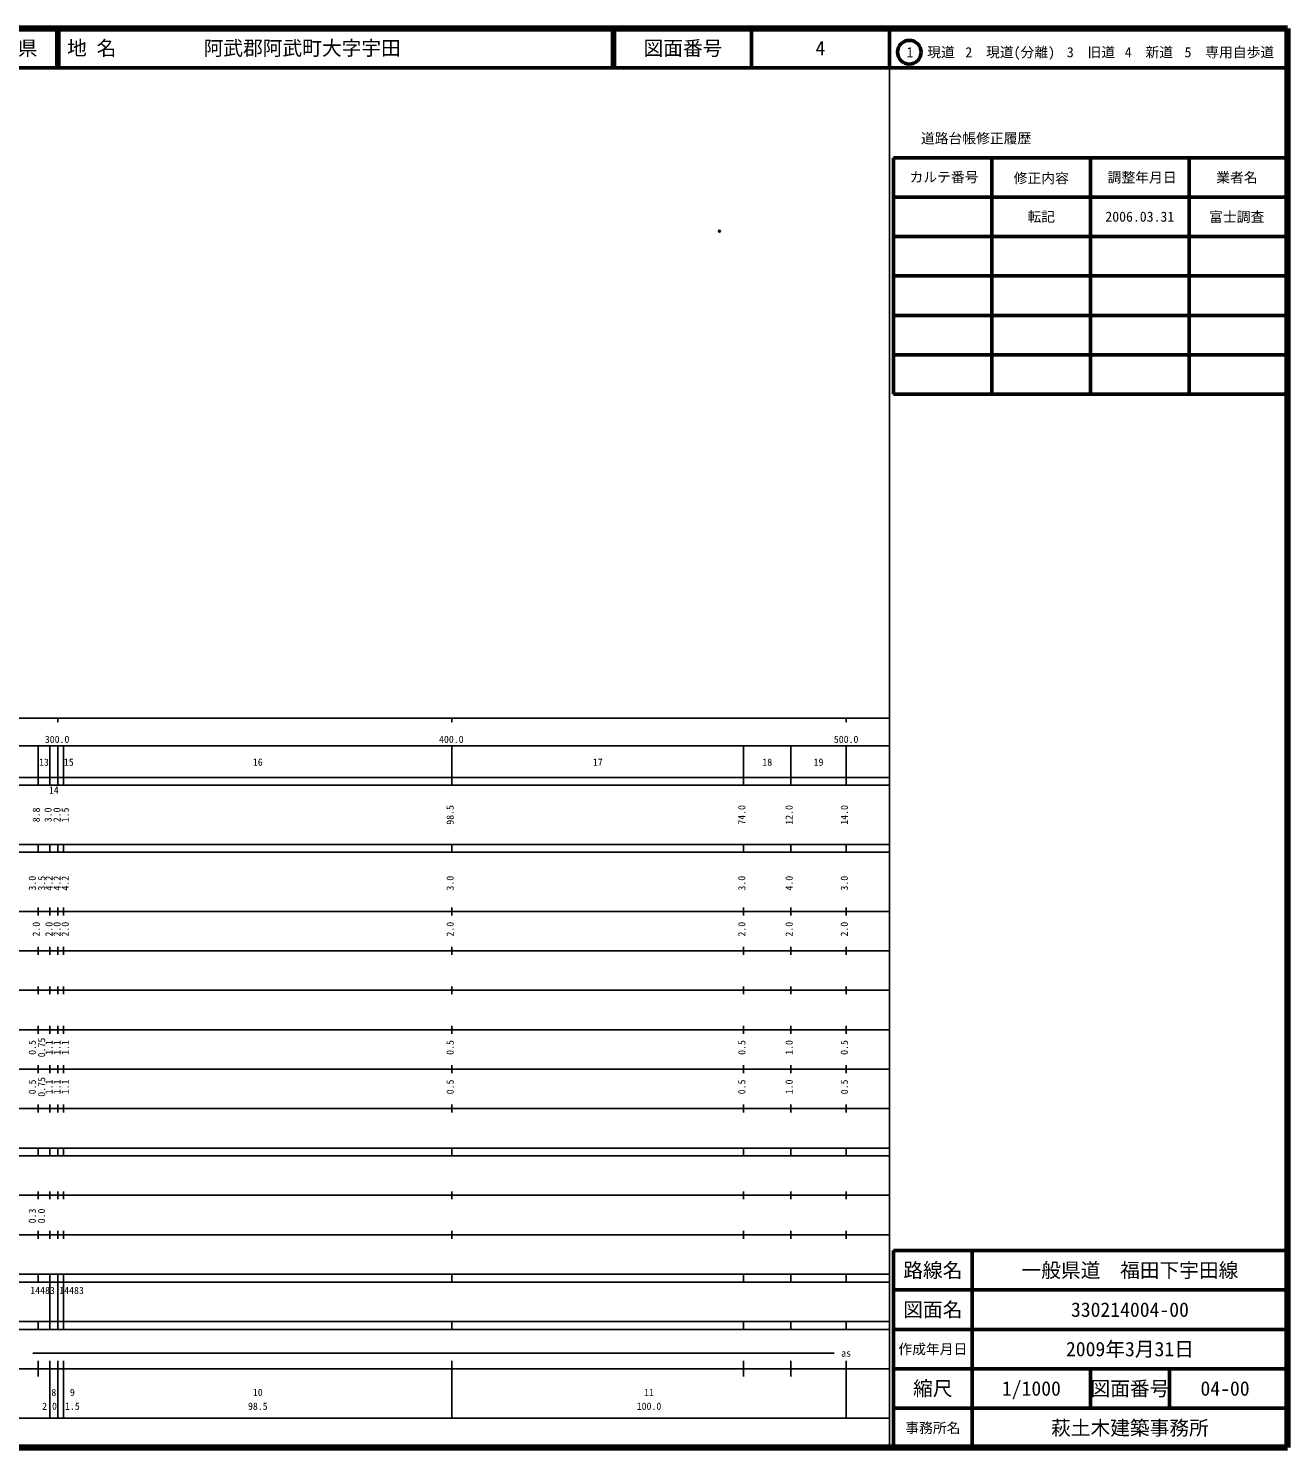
# Model space of a CAD drawing. Units: millimetres on the paper. Extents: x 40 to 680, y 20 to 380.
# Drawn here: x 360.6 to 680, y 20 to 380 of the extents above; entities that cross this region are included whole.
import ezdxf
from ezdxf.enums import TextEntityAlignment as Align

# ---------------------------------------------------------------- set-up
doc = ezdxf.new("R2010")
doc.units = ezdxf.units.MM
doc.header["$PDMODE"] = 32
doc.header["$PDSIZE"] = 0.5
doc.layers.add('M-OTRS', color=6, linetype='Continuous')
doc.layers.add('M-TTL-TXT', color=7, linetype='Continuous')
for name, color, linetype, lineweight in [('M-TTL', 2, 'Continuous', 140), ('M-TTL-BAND', 7, 'Continuous', 25), ('M-TTL-FRAM', 2, 'Continuous', 50), ('M-TTL-LINE', 7, 'Continuous', 50)]:
    doc.layers.add(name, color=color, linetype=linetype, lineweight=lineweight)
doc.styles.add('ＭＳ ゴシック', font='')
doc.styles.get('ＭＳ ゴシック').set_extended_font_data('MS Gothic')

msp = doc.modelspace()

# ---------------------------------------------------------------- linework, layer by layer
at = {"layer": 'M-OTRS'}
msp.add_point((535.863, 328.568), dxfattribs=at)
at = {"layer": 'M-TTL'}
for p, q in [((680, 380), (40, 380)), ((680, 20), (680, 380)), ((40, 20), (680, 20))]:
    msp.add_line(p, q, dxfattribs=at)
at = {"layer": 'M-TTL-BAND'}
for p, q in [((579, 20), (579, 370)), ((40, 205), (579, 205)), ((368, 205), (368, 204)), ((468, 205), (468, 204)), ((568, 205), (568, 204)), ((68, 198), (579, 198)), ((363, 188), (363, 198)), ((366, 188), (366, 198)), ((368, 188), (368, 198)), ((369.5, 188), (369.5, 198)), ((468, 188), (468, 198)), ((542, 188), (542, 198)), ((554, 188), (554, 198)), ((568, 188), (568, 198)), ((40, 190), (579, 190)), ((40, 188), (579, 188)), ((40, 173), (579, 173)), ((363, 171), (363, 173)), ((366, 171), (366, 173)), ((368, 171), (368, 173)), ((369.5, 171), (369.5, 173)), ((468, 171), (468, 173)), ((542, 171), (542, 173)), ((554, 171), (554, 173)), ((568, 171), (568, 173)), ((40, 171), (579, 171)), ((40, 156), (579, 156)), ((363, 155), (363, 157)), ((366, 155), (366, 157)), ((368, 155), (368, 157)), ((369.5, 155), (369.5, 157)), ((468, 155), (468, 157)), ((542, 155), (542, 157)), ((554, 155), (554, 157)), ((568, 155), (568, 157)), ((46, 146), (579, 146)), ((363, 145), (363, 147)), ((366, 145), (366, 147)), ((368, 145), (368, 147)), ((369.5, 145), (369.5, 147)), ((468, 145), (468, 147)), ((542, 145), (542, 147)), ((554, 145), (554, 147)), ((568, 145), (568, 147)), ((363, 135), (363, 137)), ((366, 135), (366, 137)), ((368, 135), (368, 137)), ((369.5, 135), (369.5, 137)), ((468, 135), (468, 137)), ((542, 135), (542, 137)), ((554, 135), (554, 137)), ((568, 135), (568, 137)), ((52, 136), (579, 136)), ((46, 126), (579, 126)), ((363, 125), (363, 127)), ((366, 125), (366, 127)), ((368, 125), (368, 127)), ((369.5, 125), (369.5, 127)), ((468, 125), (468, 127)), ((542, 125), (542, 127)), ((554, 125), (554, 127)), ((568, 125), (568, 127)), ((52, 116), (579, 116)), ((363, 115), (363, 117)), ((366, 115), (366, 117)), ((368, 115), (368, 117)), ((369.5, 115), (369.5, 117)), ((468, 115), (468, 117)), ((542, 115), (542, 117)), ((554, 115), (554, 117)), ((568, 115), (568, 117)), ((46, 106), (579, 106)), ((363, 105), (363, 107)), ((366, 105), (366, 107)), ((368, 105), (368, 107)), ((369.5, 105), (369.5, 107)), ((468, 105), (468, 107)), ((542, 105), (542, 107)), ((554, 105), (554, 107)), ((568, 105), (568, 107)), ((40, 96), (579, 96)), ((40, 94), (579, 94)), ((363, 94), (363, 96)), ((366, 94), (366, 96)), ((368, 94), (368, 96)), ((369.5, 94), (369.5, 96)), ((468, 94), (468, 96)), ((542, 94), (542, 96)), ((554, 94), (554, 96)), ((568, 94), (568, 96)), ((49, 84), (579, 84)), ((363, 83), (363, 85)), ((366, 83), (366, 85)), ((368, 83), (368, 85)), ((369.5, 83), (369.5, 85)), ((468, 83), (468, 85)), ((542, 83), (542, 85)), ((554, 83), (554, 85)), ((568, 83), (568, 85)), ((40, 74), (579, 74)), ((363, 73), (363, 75)), ((366, 73), (366, 75)), ((368, 73), (368, 75)), ((369.5, 73), (369.5, 75)), ((468, 73), (468, 75)), ((542, 73), (542, 75)), ((554, 73), (554, 75)), ((568, 73), (568, 75)), ((40, 64), (579, 64)), ((40, 62), (579, 62)), ((363, 62), (363, 64)), ((366, 62), (366, 64)), ((366, 52), (366, 62)), ((368, 62), (368, 64)), ((368, 52), (368, 62)), ((368, 52), (368, 62)), ((369.5, 62), (369.5, 64)), ((369.5, 52), (369.5, 62)), ((468, 62), (468, 64)), ((542, 62), (542, 64)), ((554, 62), (554, 64)), ((568, 62), (568, 64)), ((40, 52), (579, 52)), ((363, 50), (363, 52)), ((366, 50), (366, 52)), ((368, 50), (368, 52)), ((369.5, 50), (369.5, 52)), ((468, 50), (468, 52)), ((542, 50), (542, 52)), ((554, 50), (554, 52)), ((568, 50), (568, 52)), ((40, 50), (579, 50)), ((361.7, 44), (565, 44)), ((40, 40), (579, 40)), ((363, 38), (363, 42)), ((366, 27.5), (366, 42)), ((368, 27.5), (368, 42)), ((369.5, 27.5), (369.5, 42)), ((468, 27.5), (468, 42)), ((542, 38), (542, 42)), ((554, 38), (554, 42)), ((568, 27.5), (568, 42)), ((68, 27.5), (579, 27.5))]:
    msp.add_line(p, q, dxfattribs=at)
at = {"layer": 'M-TTL-FRAM'}
for p, q in [((580, 347.197), (580, 287.197)), ((580, 347.197), (680, 347.197)), ((580, 287.197), (680, 287.197)), ((680, 70), (580, 70)), ((580, 70), (580, 20))]:
    msp.add_line(p, q, dxfattribs=at)
at = {"layer": 'M-TTL-LINE'}
for p, q in [((367.75, 380), (367.75, 370)), ((368.25, 380), (368.25, 370)), ((508.747, 380), (508.747, 370)), ((509.247, 380), (509.247, 370)), ((543.997, 380), (543.997, 370)), ((579, 380), (579, 370)), ((40, 370), (680, 370)), ((605, 347.197), (605, 287.197)), ((630, 347.197), (630, 287.197)), ((655, 347.197), (655, 287.197)), ((580, 337.197), (680, 337.197)), ((580, 327.197), (680, 327.197)), ((580, 317.197), (680, 317.197)), ((580, 307.197), (680, 307.197)), ((580, 297.197), (680, 297.197)), ((600, 70), (600, 20)), ((680, 60), (580, 60)), ((680, 50), (580, 50)), ((680, 40), (580, 40)), ((630, 40), (630, 30)), ((650, 40), (650, 30)), ((680, 30), (580, 30))]:
    msp.add_line(p, q, dxfattribs=at)
msp.add_circle((584.031, 373.958), 3, dxfattribs=at)

# ---------------------------------------------------------------- texts
at = {"layer": 'M-TTL-BAND', "style": 'ＭＳ ゴシック'}
for s, p in [('300.0', (367.844, 198.195)), ('400.0', (467.844, 198.195)), ('500.0', (568, 198.195)), ('13', (364.5, 192.405)), ('15', (370.807, 192.405)), ('16', (418.75, 192.405)), ('17', (505, 192.405)), ('18', (548, 192.405)), ('19', (561, 192.405)), ('14', (367, 185.32)), ('as', (568, 42.5)), ('8', (367, 32.523)), ('9', (371.721, 32.523)), ('10', (418.75, 32.523)), ('11', (518, 32.523)), ('2.0', (365.924, 29.033)), ('1.5', (371.721, 29.033)), ('98.5', (418.75, 29.033)), ('100.0', (518, 29.033))]:
    msp.add_text(s, height=1.833, dxfattribs=at).set_placement(p, align=Align.BOTTOM_CENTER)
for s, p in [('8.8', (364, 180.5)), ('3.0', (367, 180.5)), ('2.0', (369.269, 180.5)), ('1.5', (371.357, 180.5)), ('98.5', (469, 180.5)), ('74.0', (543, 180.5)), ('12.0', (555, 180.5)), ('14.0', (569, 180.5)), ('3.0', (363, 163.174)), ('3.5', (365.37, 163.174)), ('4.2', (367.229, 163.174)), ('4.2', (369.269, 163.174)), ('4.2', (371.357, 163.174)), ('3.0', (469, 163.174)), ('3.0', (543, 163.174)), ('4.0', (555, 163.174)), ('3.0', (569, 163.174)), ('2.0', (364, 151.5)), ('2.0', (367.229, 151.5)), ('2.0', (369.269, 151.5)), ('2.0', (371.357, 151.5)), ('2.0', (469, 151.5)), ('2.0', (543, 151.5)), ('2.0', (555, 151.5)), ('2.0', (569, 151.5)), ('0.5', (363, 121.5)), ('0.75', (365.37, 121.5)), ('1.1', (367.229, 121.5)), ('1.1', (369.269, 121.5)), ('1.1', (371.357, 121.5)), ('0.5', (469, 121.5)), ('0.5', (543, 121.5)), ('1.0', (555, 121.5)), ('0.5', (569, 121.5)), ('0.5', (363, 111.5)), ('0.75', (365.37, 111.5)), ('1.1', (367.229, 111.5)), ('1.1', (369.269, 111.5)), ('1.1', (371.357, 111.5)), ('0.5', (469, 111.5)), ('0.5', (543, 111.5)), ('1.0', (555, 111.5)), ('0.5', (569, 111.5)), ('0.3', (363, 78.764)), ('0.0', (365.323, 78.764))]:
    msp.add_text(s, height=1.833, rotation=90, dxfattribs=at).set_placement(p, align=Align.BOTTOM_CENTER)
for p in [(361.038, 58.405), (368.396, 58.405)]:
    msp.add_text('14483', height=1.833, dxfattribs=at).set_placement(p, align=Align.BOTTOM_LEFT)
at = {"layer": 'M-TTL-TXT', "style": 'ＭＳ ゴシック'}
for s, height, p in [('山\u3000口\u3000県', 3.666, (350.375, 375)), ('図面番号', 3.666, (526.622, 375)), ('4', 3.666, (561.497, 375)), ('1\u3000現道', 2.566, (589.448, 373.958)), ('2\u3000現道(分離)', 2.566, (609.619, 373.958)), ('3\u3000旧道', 2.566, (630.121, 373.958)), ('4\u3000新道', 2.566, (644.824, 373.958)), ('5\u3000専用自歩道', 2.566, (665.228, 373.958)), ('道路台帳修正履歴', 2.566, (600.968, 352.113)), ('カルテ番号', 2.566, (592.839, 342.277)), ('修正内容', 2.566, (617.509, 342.023)), ('調整年月日', 2.566, (643.089, 342.197)), ('業者名', 2.566, (667.134, 342.197)), ('転記', 2.566, (617.5, 332.245)), ('2006.03.31', 2.566, (642.5, 332.245)), ('富士調査', 2.566, (667.077, 332.189)), ('路線名', 3.666, (590, 65)), ('路線名', 3.666, (590, 65)), ('一般県道\u3000福田下宇田線', 3.666, (640, 65)), ('図面名', 3.666, (590, 55)), ('図面名', 3.666, (590, 55)), ('330214004-00', 3.666, (640, 55)), ('2009年3月31日', 3.666, (640, 45)), ('作成年月日', 2.566, (590, 45)), ('作成年月日', 2.566, (590, 45)), ('縮尺', 3.666, (590, 35)), ('縮尺', 3.666, (590, 35)), ('1/1000', 3.666, (615, 35)), ('図面番号', 3.666, (640, 35)), ('図面番号', 3.666, (640, 35)), ('04-00', 3.666, (664.125, 35)), ('事務所名', 2.566, (590, 25)), ('事務所名', 2.566, (590, 25)), ('萩土木建築事務所', 3.666, (640, 25))]:
    msp.add_text(s, height=height, dxfattribs=at).set_placement(p, align=Align.MIDDLE_CENTER)
for s, p in [('地 名', (370.38, 375)), ('阿武郡阿武町大字宇田', (405.024, 375))]:
    msp.add_text(s, height=3.666, dxfattribs=at).set_placement(p, align=Align.MIDDLE_LEFT)

doc.saveas('drawing.dxf')
